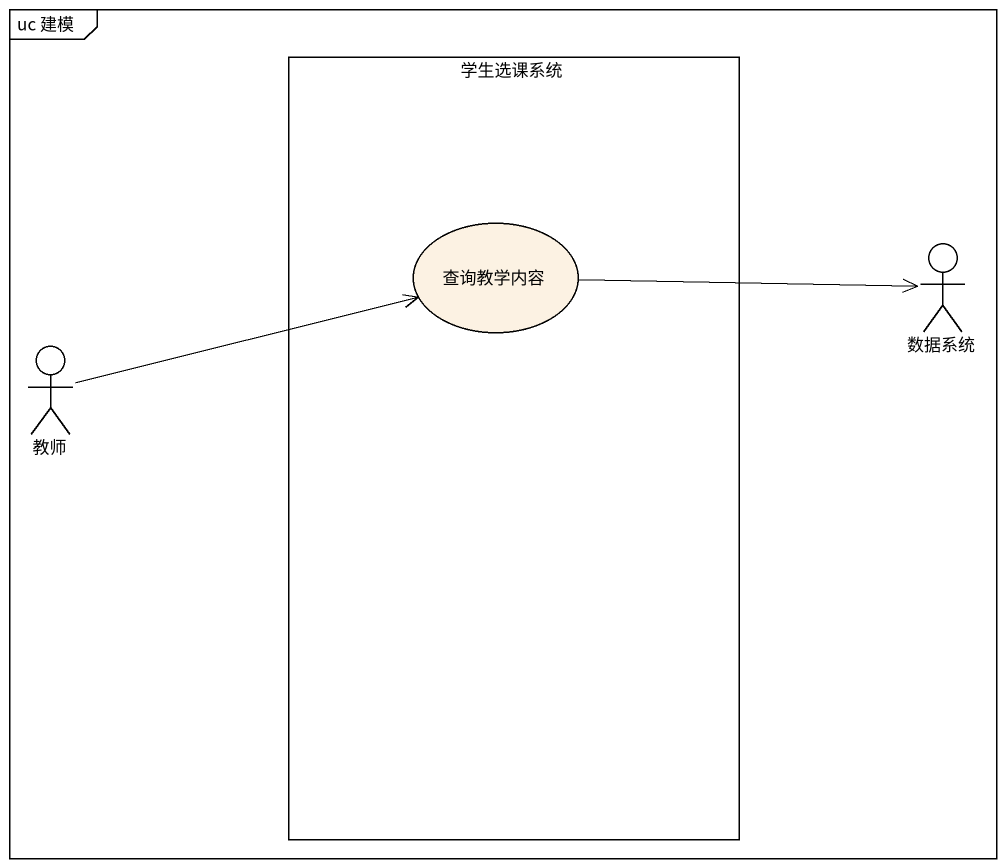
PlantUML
@startuml
mainframe uc 建模
rectangle 学生选课系统 {
  usecase 查询教学内容
}
actor 数据系统
actor 教师
查询教学内容 -right-> 数据系统
教师 -right-> 查询教学内容
@enduml
